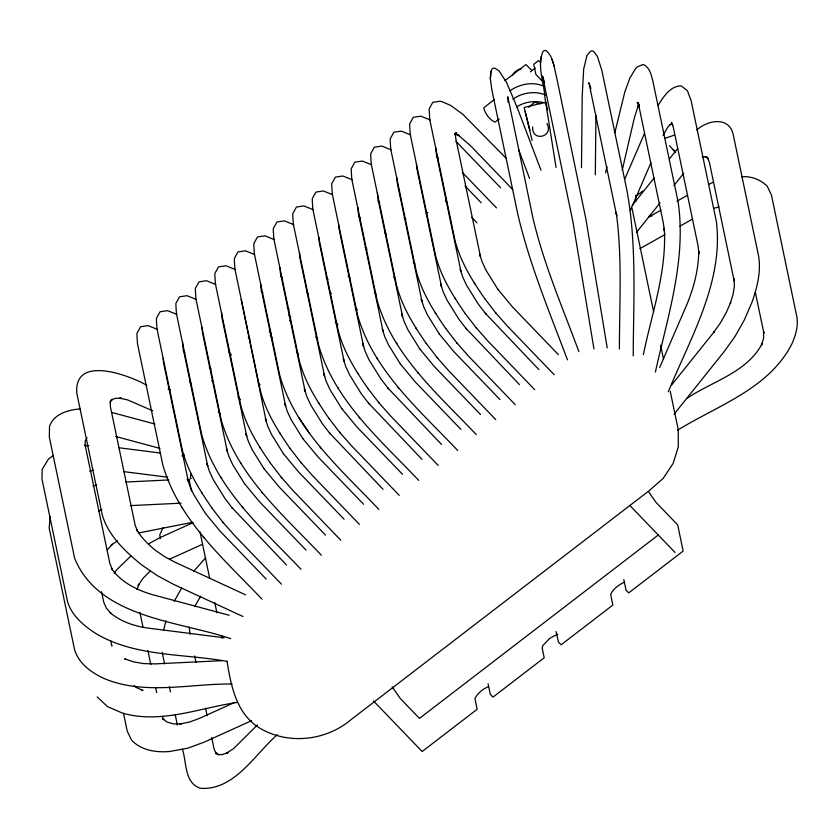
<?xml version="1.0" encoding="UTF-8"?>
<svg xmlns="http://www.w3.org/2000/svg" width="839" height="839" viewBox="0 0 839 839"><rect width="100%" height="100%" fill="white"/><g stroke="black" fill="none" stroke-linecap="round" stroke-linejoin="round"><path stroke-width="1.26" d="M110.349 401.021L110.349 406.475L135.11 524.994L137.638 531.622L136.893 529.891C141.298 537.914 149.552 545.623 155.519 550.384L164.685 556.697L174.774 562.099L245.575 594.841M581.479 167.601L582.224 95.803L583.671 69.123L586.891 55.605L590.216 51.536L591.883 50.801L593.624 51.41L597.378 56.454L601.836 70.35L627.006 190.852C636.937 245.25 633.414 300.928 633.225 355.851M595.312 174.837L595.931 115.404M619.392 349.024C619.413 303.561 622.423 257.762 616.225 212.529L616.717 215.77L588.905 82.673L590.992 88.525M85.127 445.383L85.221 440.905L87.088 437.916M190.778 474.213L190.432 478.482L191.187 478.576M556.058 167.454L545.014 98.226C544.186 82.946 536.719 66.218 543.032 51.378L544.605 50.424L546.409 50.801C553.75 57.524 554.233 68.546 556.666 77.618L585.968 219.451L607.226 347.954M540.966 56.926L540.526 62.81M567.447 359.858C549.409 311.846 529.472 264.201 517.778 214.113L491.843 89.804L490.333 78.583L490.909 71.735L491.79 69.354L493.206 68.158L495.041 68.253L499.09 70.948L506.578 82.495L516.981 106.973L540.987 170.191M490.333 78.583L490.626 75.311M490.605 75.164L490.909 71.735M507.983 102.127L507.815 96.779L532.87 217.71C543.62 263.803 562.529 307.441 578.9 351.667M163.49 630.393L165.975 620.808M605.527 172.876L606.985 166.604M614.84 132.709L624.845 91.839L629.879 78.037L635.616 68.557L637.294 66.858L643.23 64.446C649.879 67.424 651.232 74.965 652.899 81.289L678.132 202.073C686.564 259.587 667.613 316.639 655.395 372.034M622.223 170.181L634.336 117.974L638.489 104.875M643.356 354.677C651.913 312.999 666.942 271.427 664.289 228.239L664.425 231.165L663.376 223.216L638.542 104.34L639.297 107.256L637.692 102.337L638.93 104.424L637.105 102.746M137.03 589.597L139.043 584.101L138.11 585.507L142.955 578.365L149.772 571.474M624.625 179.41L644.562 133.275M630.267 210.589L650.949 162.756M659.685 367.44L686.952 304.368C693.863 287.483 698.572 269.455 698.761 251.134L698.877 253.546L698.121 246.037L673.339 127.381L671.483 122.41L672.354 124.665M668.284 391.803C690.224 338.127 723.774 282.103 716.391 221.58L691.105 100.586L687.351 90.591L681.153 85.914C669.931 86.029 663.555 96.915 658.154 105.221M50.13 516.509L49.165 528.056L74.472 649.229C78.405 663.062 90.339 671.934 102.788 677.86L103.984 678.468C144.644 695.604 189.656 683.586 232.046 684.005M663.041 135.404L668.064 126.689L670.875 124.057M174.218 601.343L181.664 588.055M195.015 606.031L200.626 596.172M163.007 527.773L159.735 534.967L160.501 538.628M455.766 134.282L456.699 132.719L455.336 135.236L455.357 132.824L455.703 138.068L480.495 256.734L479.688 254.06L482.058 261.653L485.959 270.137L497.716 289.098M637.577 106.322L638.783 104.414M110.066 402.71L112.279 399.28L110.905 400.224L115.268 398.347L121.424 398.21L119.62 398.189L127.549 399.888L152.75 410.816M114.188 573.352L116.39 570.09L130.832 556.047M632.218 205.408L654.095 178.057M669.48 158.812L677.587 148.681M636.381 232.497L660.052 202.902M673.916 185.555L683.712 173.306M671.546 385.08L714.22 331.72L713.58 332.538L720.523 322.774L726.196 312.727L730.706 302.376L730.297 303.456L733.118 294.216L734.398 285.984L733.978 278.632L734.135 280.74L709.375 162.21L707.246 157.25L708.273 158.634L705.022 156.484L706.69 156.725L702.201 156.903M673.99 414.319L724.518 351.132L735.121 336.303L744.319 319.995L752.048 302.113C757.124 287.567 761.025 272.203 758.729 256.724L733.422 135.603C730.056 116.16 708.095 119.62 696.852 129.951M193.725 571.275L205.639 557.83M107.35 549.734L112.436 544.238L111.22 545.14L117.617 540.777M257.437 724.927L233.557 748.629L226.645 753.118L228.281 752.447L222.314 754.607L217.364 754.481M277.405 734.649C254.993 753.936 234.836 790.338 200.773 788.345C184.265 783.595 186.73 762.231 182.441 749.279M528.769 107.266L534.527 102.316L540.736 103.753M635.952 196.2L642.726 190.988M505.005 80.628L525.927 64.561L531.916 70.476M494.36 99.495L483.746 107.812C485.152 113.601 489.525 119.788 495.041 122.137L499.142 118.991M530.374 71.839L535.251 68.095M658.185 535.072L419.448 718.415L400.339 698.551L392.159 686.795M53.434 455.535L48.484 459.027L42.233 469.263L41.95 478.943L67.56 601.678C71.818 615.857 83.774 625.621 95.688 633.435C135.352 657.094 183.594 653.424 227.495 661.457M510.018 90.832C519.477 83.984 532.482 81.477 543.431 85.987M512.881 99.18C522.11 92.657 534.747 90.612 545.298 94.912M516.74 106.931C524.889 101.488 535.376 100.481 544.763 102.809M426.181 213.431L427.796 212.477M648.557 217.154L661.048 210.128M676.958 201.192L687.172 195.445M640.052 248.575L665.065 234.511M679.842 226.194L692.353 219.168M687.131 398.231C712.29 381.305 746.941 372.506 762.074 343.812L761.351 345.269L763.595 338.4L763.595 331.657L763.899 333.209L755.373 292.444M677.409 430.334C717.418 405.436 769.227 388.856 791.911 343.812C795.75 335.149 798.539 325.773 796.746 316.24L771.44 195.068L767.266 186.258C760.491 179.567 751.104 175.928 741.613 176.767M148.534 543.85L159.913 537.684L193.201 522.592M98.75 511.098L101.834 509.514L100.701 510.07M664.614 138.466L674.231 135.184M708.588 184.423L713.066 182.315M169.499 559.235L202.356 544.343M233.798 702.83L199.766 718.257L189.195 722.159L179.955 723.952L181.287 723.921L173.411 723.868L167.003 722.054L162.483 718.614L163.752 719.6L162.221 716.38M251.585 720.659L204.286 742.106L187.821 748.178L169.656 751.492C155.981 752.625 141.351 750.486 131.503 740.092L127.224 731.105L123.49 713.255M624.258 582.266C618.752 584.804 613.236 588.8 610.656 594.421L612.848 605.066L561.102 644.803L558.438 642.034L556.058 631.515M488.55 686.491C483.044 689.018 477.527 693.014 474.947 698.635L477.15 709.28L422.143 751.513L373.481 700.953M89.7 471.277L93.234 470.123M92.972 486.043L96.569 485.015M713.905 208.313L718.939 206.876M669.994 124.602L672.07 124.067M557.788 634.095L549.923 638.217L542.749 645.642L542.162 647.97L544.207 657.776L492.986 697.115L490.322 694.346L488.078 683.733M138.865 532.933L192.603 522.309M237.51 702.379C199.703 707.875 160.784 724.204 122.41 713.087L107.476 706.574L97.156 696.926M79.999 408.876C68.074 410.019 54.095 413.711 49.501 426.243L49.354 437.255L74.661 558.386C99.117 618.123 179.231 621.101 230.704 638.657M455.021 134.649L456.982 134.429L454.748 133.768L459.269 135.74L457.727 134.67M85.075 445.887L88.871 445.478M125.745 482.026L168.754 479.96M130.297 505.613L181.088 503.18M221.916 660.681L155.372 663.88L143.752 663.607L133.632 661.898L124.602 658.825L125.798 659.433M118.928 447.764L160.06 452.987M181.916 455.766L184.496 456.091M123.564 471.612L167.632 477.213M187.066 479.688L189.666 480.013M224.128 637.766L147.36 628.012C133.883 626.02 120.459 621.489 109.961 612.554L111.157 613.634L106.364 608.139L103.669 601.92L101.54 591.726M141.602 690.161L143.039 690.539L136.159 687.414L134.24 685.704M112.279 412.589L154.942 424.052M115.792 436.521L159.987 448.393M229.183 615.26L152.195 594.589C136.547 589.922 120.764 582.077 111.325 568.255L112.468 569.796L109.836 563.399L85.075 444.869M649.386 215.319L651.84 216.095M168.062 389.034L170.39 389.852M430.071 119.914L420.79 116.16L413.323 117.271L409.715 123.773L409.694 126.186L410.24 134.366L435.525 255.36C440.947 276.692 452.798 295.611 465.205 313.534M410.596 134.88L401.304 131.125L393.837 132.237L390.229 138.729L390.219 141.151L390.764 149.321L416.039 270.315C421.472 291.657 433.312 310.566 445.729 328.489M391.11 149.835L381.829 146.08L374.351 147.192L370.754 153.694L370.733 156.106L371.278 164.287L396.564 285.281C401.986 306.613 413.837 325.532 426.243 343.455M371.635 164.801L362.343 161.046L354.876 162.158L351.268 168.649L351.258 171.072L351.803 179.242L377.078 300.236C392.736 355.306 438.336 394.624 476.258 434.571M352.149 179.756L342.857 176.001L335.39 177.113L331.793 183.615L331.772 186.027L332.317 194.208L357.592 315.202C373.386 370.702 419.531 410.166 457.685 450.459M332.663 194.721L323.382 190.967L315.915 192.079L312.307 198.57L312.286 200.993L312.842 209.163L338.117 330.157C343.539 351.499 355.39 370.408 367.797 388.331M313.188 209.677L303.896 205.922L296.429 207.034L292.832 213.536L292.811 215.948L293.356 224.128L318.631 345.123C334.425 400.623 380.57 440.087 418.724 480.39M293.702 224.642L284.421 220.888L276.954 221.999L273.346 228.491L273.325 230.914L273.871 239.084L299.156 360.078C304.578 381.42 316.429 400.329 328.836 418.252M274.227 239.597L264.935 235.843L257.468 236.965L253.871 243.457L253.85 245.869L254.395 254.049L279.67 375.043C295.328 430.113 340.938 469.421 378.85 509.367M254.741 254.563L245.46 250.809L237.982 251.92L234.385 258.412L234.364 260.835L234.91 269.004L260.195 389.999C265.617 411.341 277.468 430.25 289.875 448.173M235.266 269.518L225.974 265.764L218.507 266.886L214.899 273.378L214.889 275.8L215.434 283.97L240.709 404.964C246.142 426.296 257.982 445.215 270.389 463.138M215.78 284.484L206.488 280.729L199.021 281.841L195.424 288.333L195.403 290.755L195.948 298.925L221.223 419.92C237.018 475.43 283.163 514.894 321.316 555.187M196.305 299.439L187.013 295.695L179.546 296.807L175.938 303.298L175.917 305.721L176.473 313.891L201.748 434.885C217.395 489.955 263.006 529.262 300.928 569.209M176.819 314.405L167.527 310.65L160.06 311.762L156.463 318.254L156.442 320.676L156.987 328.846L182.262 449.84C187.695 471.182 199.546 490.091 211.952 508.025M157.333 329.36L148.052 325.616L140.585 326.728L136.977 333.219L136.956 335.642L137.502 343.812L162.787 464.806C178.434 519.876 224.044 559.183 261.967 599.13M146.731 385.216C129.51 375.432 73.717 354.194 76.821 393.271L102.127 514.401C108.126 535.607 125.053 551.265 141.539 564.794L157.292 575.627L173.348 584.248L242.985 616.518M218.969 754.869L215.434 752.52L216.315 753.999L214.081 748.965L211.68 737.491M457.968 134.88L470.448 145.65L512.723 189.583M671.347 123.973L672.941 125.168M673.077 149.384L674.85 151.209M675.573 152.635L669.553 145.713M540.431 62.401L538.628 60.513L533.751 64.257L535.89 74.461L543.137 82.002M506.053 158.204L462.908 114.345L450.732 105.473L442.499 101.865L440.265 101.204L432.798 102.316L429.201 108.808L429.725 119.4L455 240.394C460.433 261.737 472.284 280.646 484.69 298.569M455.85 141.246L500.673 187.81M462.562 172.656L496.478 207.894M436.374 156.201L438.168 158.068M465.058 186.006L481.187 202.776M471.644 217.291L476.992 222.859M445.572 200.972L447.365 202.828M558.428 354.698L512.556 307.022L497.674 289.036M404.125 217.542L405.908 219.399M554.222 374.76L507.249 325.952L495.503 312.622M377.928 201.087L379.721 202.954M538.911 369.611L485.288 313.22L485.896 314.006L478.199 304.001L466.474 285.103L462.572 276.608L460.202 269.015L461.01 271.689L436.228 153.023L435.871 147.779M384.64 232.508L386.422 234.354M413.197 262.177L414.98 264.033M534.705 389.684L487.774 340.917L476.017 327.577M358.442 216.043L360.235 217.909M519.435 384.577L465.813 328.185L466.411 328.961L458.713 318.956L446.998 300.068L443.086 291.573L440.716 283.981L441.534 286.655L416.742 167.989L416.459 163.794M629.848 505.487L675.059 552.471M365.164 247.463L366.947 249.319M393.711 277.132L395.505 278.988M515.219 404.639L468.288 355.872L456.542 342.543M499.95 399.542L454.109 351.908L439.227 333.922M374.236 292.098L376.019 293.954M495.744 419.605L448.802 370.838L437.056 357.508M348.164 275.779L349.957 277.636M480.474 414.497L434.623 366.863L419.752 348.877M326.193 277.384L327.986 279.24M355.642 307.986L357.424 309.843M329.58 291.668L331.374 293.524M460.989 429.463L415.148 381.829L400.266 363.843M306.717 292.35L308.5 294.195M335.275 322.019L337.949 324.798M280.52 275.895L282.313 277.751M441.503 444.418L387.891 388.027L388.488 388.803L380.791 378.798L369.066 359.91L365.164 351.415L362.794 343.822L363.602 346.497L338.82 227.83L338.537 223.635M287.232 307.305L289.015 309.161M315.789 336.974L317.572 338.83M438.199 465.425L390.366 415.714L378.609 402.384M288.868 315.401L290.63 317.236M261.044 290.85L262.838 292.717M289.728 320.655L291.521 322.522M422.027 459.384L368.405 402.993L369.003 403.769L361.305 393.764L349.59 374.865L345.689 366.381L343.319 358.777L344.126 361.452L319.334 242.796L318.988 237.542M296.314 351.94L298.097 353.796M269.655 331.804L271.417 333.628M270.242 335.621L272.035 337.477M402.542 474.339L356.701 426.705L341.83 408.719M248.271 337.226L250.053 339.082M399.238 495.346L351.405 445.635L339.648 432.305M383.066 489.305L329.444 432.914L330.042 433.69L322.344 423.685L310.629 404.786L306.717 396.302L304.347 388.698L305.165 391.373L280.373 272.717L280.016 267.463M228.795 352.191L231.47 354.97M258.234 382.783L260.027 384.64M363.581 504.26L317.74 456.626L302.858 438.64M209.31 367.146L211.092 369.003M237.867 396.816L240.541 399.605M359.375 524.333L312.444 475.556L300.687 462.226M183.112 350.692L184.905 352.558M211.795 380.497L213.588 382.364M344.105 519.226L298.254 471.591L283.383 453.605M189.824 382.112L191.617 383.968M218.381 411.781L220.164 413.637M340.791 540.232L292.958 490.521L281.212 477.192M325.522 535.114L278.779 486.547L263.897 468.561M306.036 550.08L259.293 501.512L244.422 483.526M286.56 565.035L232.036 507.71L232.634 508.497L224.936 498.481L213.221 479.593L209.32 471.099L206.95 463.506L207.757 466.18L182.965 347.514L182.619 342.27M281.453 584.175L234.511 535.408L222.765 522.068M266.173 579.067L220.332 531.433L205.461 513.447M417.581 372.464L418.179 373.24M398.095 387.429L398.693 388.205M359.134 417.35L359.732 418.126M320.173 447.271L320.771 448.047M261.726 492.147L262.324 492.933M242.24 507.113L242.849 507.889M203.279 537.033L203.887 537.809M484.648 298.516L496.101 313.398M465.163 313.471L476.625 328.364M445.687 328.437L457.14 343.319M426.202 343.392L437.654 358.284M367.755 388.279L379.218 403.16M328.794 418.2L340.256 433.092M289.833 448.12L301.285 463.013M270.347 463.076L281.81 477.968M211.91 507.962L223.363 522.854M648.484 491.581L655.92 502.278L677.702 524.91L683.166 551.066L628.694 592.9L626.02 590.132L623.786 579.518M474.224 282.942L474.853 283.876M454.738 297.897L455.367 298.831M435.263 312.863L435.892 313.796M415.777 327.818L416.406 328.752M396.302 342.784L396.931 343.717M376.816 357.739L377.445 358.673M357.33 372.705L357.959 373.638M337.855 387.66L338.484 388.593M318.369 402.626L318.998 403.559M298.894 417.581L309.36 433.218M279.408 432.546L280.037 433.48M259.933 447.502L260.562 448.446M240.447 462.467L241.076 463.401M220.972 477.422L221.59 478.366M201.486 492.388L202.115 493.322M182 507.354L182.629 508.287M439.269 333.974L427.512 315.024L423.611 306.529L421.241 298.936L422.048 301.61L397.256 182.944L396.91 177.7M419.794 348.94L408.027 329.989L404.125 321.494L401.755 313.901L402.573 316.576L377.781 197.91L377.424 192.666M400.308 363.895L388.551 344.944L384.65 336.449L382.28 328.857L383.087 331.531L358.295 212.865L357.949 207.621M341.872 408.782L330.105 389.831L326.203 381.336L323.833 373.743L324.641 376.417L299.859 257.751L299.502 252.508M302.9 438.703L291.143 419.752L287.242 411.257L284.872 403.664L285.68 406.338L260.887 287.672L260.614 283.477M283.425 453.658L271.658 434.707L267.756 426.222L265.386 418.63L266.204 421.293L241.202 299.481M263.939 468.623L252.182 449.673L248.281 441.178L245.911 433.585L246.718 436.259L221.926 317.593L221.58 312.349M244.464 483.579L232.697 464.628L228.795 456.143L226.425 448.55L227.233 451.214L202.451 332.559L202.094 327.304M205.503 513.499L193.736 494.549L189.834 486.064L187.464 478.471L188.272 481.135L163.49 362.479L163.206 358.284M111.251 644.614L111.891 646.072L110.821 640.975M518.554 149.489L529.545 178.424M554.243 66.533L551.947 59.202M544.637 82.736L542.529 76.045L572.911 221.685L593.96 348.909M525.109 111.367L529.912 130.286M532.104 140.48L524.186 107.476L545.885 102.19L547.489 109.846M631.987 208.219L653.665 311.94M660.618 345.238L663.555 359.323M670.246 391.331L678.269 429.746L678.3 446.757L673.14 463.39L663.177 478.408L649.155 490.71L350.849 719.799C326.465 740.344 290.042 744.812 261.925 729.343C236.976 715.908 231.113 686.889 227.033 661.31M546.86 123.49C554.495 136.883 531.622 142.494 532.681 126.951M183.699 453.878L184.234 456.437M189.048 479.489L191.449 491.014M200.018 531.989L209.645 578.081M214.732 602.412L216.871 612.659M221.685 635.71L222.22 638.269M190.117 634.263L189.174 626.922M194.638 655.93L195.969 662.296M205.555 708.179L207.149 715.824M162.2 652.375L164.601 663.848M169.394 686.795L170.453 691.902M175.257 714.849L177.386 725.053M139.903 612.313L143.091 627.593M147.884 650.529L150.81 664.54M155.603 687.477L156.673 692.574M635.731 195.361L635.742 201.612M512.304 75.594A11.547 10.12 -11.8 0 1 521.229 68.767"/></g></svg>
